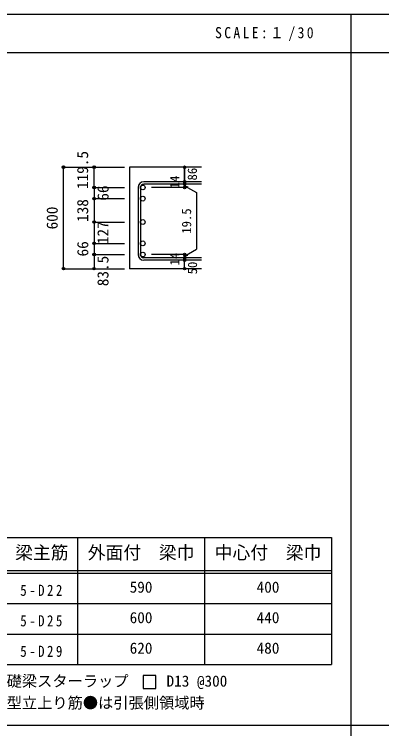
# Model space of a CAD drawing. Units: millimetres at full size, sheet at 1:30, with parts at other scales. Extents: x -5973 to 5954, y -4195 to 4201.
# Drawn here: x -3112 to -942, y -15 to 4201 of the extents above; entities that cross this region are included whole.
import ezdxf
from ezdxf.enums import TextEntityAlignment as Align

# ---------------------------------------------------------------- set-up
doc = ezdxf.new("R2010")
doc.units = ezdxf.units.MM
doc.header["$LTSCALE"] = 30
doc.header["$PDMODE"] = 32
doc.header["$PDSIZE"] = 15
for name, color, linetype in [('0-1_躯体線', 4, 'Continuous'), ('0-5_基礎梁筋', 7, 'Continuous'), ('0-6_スタラップ筋', 7, 'Continuous'), ('0-D_寸法', 4, 'Continuous'), ('6-7_文字', 7, 'Continuous'), ('6-E_枠', 7, 'Continuous'), ('F-0_枠', 6, 'Continuous')]:
    doc.layers.add(name, color=color, linetype=linetype)
doc.styles.add('ＭＳ ゴシック', font='')
doc.styles.get('ＭＳ ゴシック').set_extended_font_data('MS Gothic')

msp = doc.modelspace()

# ---------------------------------------------------------------- linework, layer by layer
at = {"layer": '0-1_躯体線', "color": 2}
for p, q in [((-2005.8, 3298.3), (-2430.8, 3298.3)), ((-2430.8, 3298.3), (-2430.8, 2699.8)), ((-2005.8, 2699.8), (-2430.8, 2699.8))]:
    msp.add_line(p, q, dxfattribs=at)
at = {"layer": '0-5_基礎梁筋', "color": 3}
for centre in [(-2352.8, 3179.1), (-2352.8, 3113.1), (-2352.8, 2975.1), (-2352.8, 2849.3), (-2352.8, 2783.3)]:
    msp.add_circle(centre, 14, dxfattribs=at)
at = {"layer": '0-5_基礎梁筋'}
for p in [(-2820.8, 3298.3), (-2820.8, 2699.8)]:
    msp.add_point(p, dxfattribs=at)
at = {"layer": '0-6_スタラップ筋'}
for p, q in [((-2005.8, 3212.6), (-2347.3, 3212.6)), ((-2380.8, 3179.1), (-2380.8, 2783.3)), ((-2366.8, 3179.1), (-2366.8, 2783.3)), ((-2005.8, 3198.6), (-2347.3, 3198.6)), ((-2005.8, 2763.8), (-2347.3, 2763.8)), ((-2005.8, 2749.8), (-2347.3, 2749.8))]:
    msp.add_line(p, q, dxfattribs=at)
for centre, radius, start, end in [((-2347.3, 3179.1), 33.5, 90, 180), ((-2347.3, 3179.1), 19.5, 90, 180), ((-2347.3, 2783.3), 33.5, 180, 270), ((-2347.3, 2783.3), 19.5, 180, 270)]:
    msp.add_arc(centre, radius, start, end, dxfattribs=at)
at = {"layer": '0-D_寸法'}
for p, q in [((-2820.8, 3298.3), (-2640.8, 3298.3)), ((-2820.8, 3298.3), (-2640.8, 3298.3)), ((-2820.8, 2699.8), (-2820.8, 3298.3)), ((-2640.8, 3179.1), (-2640.8, 3298.3)), ((-2640.8, 3298.3), (-2460.8, 3298.3)), ((-2640.8, 3298.3), (-2460.8, 3298.3)), ((-2105.8, 3198.6), (-2105.8, 3212.6)), ((-2640.8, 3179.1), (-2460.8, 3179.1)), ((-2640.8, 3179.1), (-2640.8, 3113.1)), ((-2105.8, 3179.1), (-2301.89, 3179.1)), ((-2105.8, 3198.6), (-2105.8, 3179.1)), ((-2105.8, 3188.85), (-2086.48, 3183.68)), ((-2105.8, 3188.85), (-2035.74, 3148.4)), ((-2035.74, 3148.4), (-2035.74, 2814)), ((-2640.8, 3113.1), (-2460.8, 3113.1)), ((-2640.8, 3113.1), (-2460.8, 3113.1)), ((-2640.8, 3113.1), (-2640.8, 2975.1)), ((-2640.8, 2975.1), (-2460.8, 2975.1)), ((-2640.8, 2975.1), (-2460.8, 2975.1)), ((-2640.8, 2975.1), (-2640.8, 2783.3)), ((-2640.8, 2849.3), (-2460.8, 2849.3)), ((-2640.8, 2783.3), (-2460.8, 2783.3)), ((-2640.8, 2783.3), (-2640.8, 2699.8)), ((-2105.8, 2783.3), (-2301.89, 2783.3)), ((-2105.8, 2773.55), (-2035.74, 2814)), ((-2105.8, 2763.8), (-2105.8, 2783.3)), ((-2105.8, 2773.55), (-2086.48, 2778.73)), ((-2105.8, 2749.8), (-2105.8, 2763.8)), ((-2105.8, 2699.8), (-2105.8, 2749.8)), ((-2820.8, 2699.8), (-2640.8, 2699.8)), ((-2640.8, 2699.8), (-2460.8, 2699.8))]:
    msp.add_line(p, q, dxfattribs=at)
msp.add_lwpolyline([(-2105.8, 3298.3), (-2105.8, 3212.6), (-2105.8, 3298.3)], dxfattribs=at)
for centre, radius in [((-2820.8, 3298.3), 8), ((-2820.8, 3298.3), 7.2), ((-2820.8, 3298.3), 6.4), ((-2820.8, 3298.3), 5.6), ((-2820.8, 3298.3), 4.8), ((-2820.8, 3298.3), 4), ((-2820.8, 3298.3), 3.2), ((-2820.8, 3298.3), 2.4), ((-2820.8, 3298.3), 1.6), ((-2820.8, 3298.3), 0.8), ((-2640.8, 3298.3), 8), ((-2640.8, 3298.3), 7.2), ((-2640.8, 3298.3), 6.4), ((-2640.8, 3298.3), 5.6), ((-2640.8, 3298.3), 4.8), ((-2640.8, 3298.3), 4), ((-2640.8, 3298.3), 3.2), ((-2640.8, 3298.3), 2.4), ((-2640.8, 3298.3), 1.6), ((-2640.8, 3298.3), 0.8), ((-2105.8, 3298.3), 4), ((-2105.8, 3298.3), 3.6), ((-2105.8, 3298.3), 3.2), ((-2105.8, 3298.3), 2.8), ((-2105.8, 3298.3), 2.4), ((-2105.8, 3298.3), 2), ((-2105.8, 3298.3), 1.6), ((-2105.8, 3298.3), 1.2), ((-2105.8, 3298.3), 0.8), ((-2105.8, 3298.3), 0.4), ((-2105.8, 3212.6), 4), ((-2105.8, 3212.6), 3.6), ((-2105.8, 3212.6), 3.2), ((-2105.8, 3212.6), 2.8), ((-2105.8, 3212.6), 2.4), ((-2105.8, 3212.6), 2), ((-2105.8, 3212.6), 1.6), ((-2105.8, 3212.6), 1.2), ((-2105.8, 3212.6), 0.8), ((-2105.8, 3212.6), 0.4), ((-2640.8, 3179.1), 8), ((-2640.8, 3179.1), 7.2), ((-2640.8, 3179.1), 6.4), ((-2640.8, 3179.1), 5.6), ((-2640.8, 3179.1), 4.8), ((-2640.8, 3179.1), 4), ((-2640.8, 3179.1), 3.2), ((-2640.8, 3179.1), 2.4), ((-2640.8, 3179.1), 1.6), ((-2640.8, 3179.1), 0.8), ((-2105.8, 3198.6), 4), ((-2105.8, 3179.1), 4), ((-2105.8, 3198.6), 3.6), ((-2105.8, 3179.1), 3.6), ((-2105.8, 3198.6), 3.2), ((-2105.8, 3179.1), 3.2), ((-2105.8, 3198.6), 2.8), ((-2105.8, 3179.1), 2.8), ((-2105.8, 3198.6), 2.4), ((-2105.8, 3179.1), 2.4), ((-2105.8, 3198.6), 2), ((-2105.8, 3179.1), 2), ((-2105.8, 3198.6), 1.6), ((-2105.8, 3179.1), 1.6), ((-2105.8, 3198.6), 1.2), ((-2105.8, 3179.1), 1.2), ((-2105.8, 3198.6), 0.8), ((-2105.8, 3179.1), 0.8), ((-2105.8, 3198.6), 0.4), ((-2105.8, 3179.1), 0.4), ((-2640.8, 3113.1), 8), ((-2640.8, 3113.1), 7.2), ((-2640.8, 3113.1), 6.4), ((-2640.8, 3113.1), 5.6), ((-2640.8, 3113.1), 4.8), ((-2640.8, 3113.1), 4), ((-2640.8, 3113.1), 3.2), ((-2640.8, 3113.1), 2.4), ((-2640.8, 3113.1), 1.6), ((-2640.8, 3113.1), 0.8), ((-2640.8, 2975.1), 8), ((-2640.8, 2975.1), 7.2), ((-2640.8, 2975.1), 6.4), ((-2640.8, 2975.1), 5.6), ((-2640.8, 2975.1), 4.8), ((-2640.8, 2975.1), 4), ((-2640.8, 2975.1), 3.2), ((-2640.8, 2975.1), 2.4), ((-2640.8, 2975.1), 1.6), ((-2640.8, 2975.1), 0.8), ((-2640.8, 2849.3), 8), ((-2640.8, 2849.3), 7.2), ((-2640.8, 2849.3), 6.4), ((-2640.8, 2849.3), 5.6), ((-2640.8, 2849.3), 4.8), ((-2640.8, 2849.3), 4), ((-2640.8, 2849.3), 3.2), ((-2640.8, 2849.3), 2.4), ((-2640.8, 2849.3), 1.6), ((-2640.8, 2849.3), 0.8), ((-2640.8, 2783.3), 8), ((-2640.8, 2783.3), 7.2), ((-2640.8, 2783.3), 6.4), ((-2640.8, 2783.3), 5.6), ((-2640.8, 2783.3), 4.8), ((-2640.8, 2783.3), 4), ((-2640.8, 2783.3), 3.2), ((-2640.8, 2783.3), 2.4), ((-2640.8, 2783.3), 1.6), ((-2640.8, 2783.3), 0.8), ((-2105.8, 2783.3), 4), ((-2105.8, 2783.3), 3.6), ((-2105.8, 2783.3), 3.2), ((-2105.8, 2783.3), 2.8), ((-2105.8, 2783.3), 2.4), ((-2105.8, 2783.3), 2), ((-2105.8, 2783.3), 1.6), ((-2105.8, 2783.3), 1.2), ((-2105.8, 2783.3), 0.8), ((-2105.8, 2783.3), 0.4), ((-2105.8, 2763.8), 4), ((-2105.8, 2749.8), 4), ((-2105.8, 2763.8), 3.6), ((-2105.8, 2749.8), 3.6), ((-2105.8, 2763.8), 3.2), ((-2105.8, 2749.8), 3.2), ((-2105.8, 2763.8), 2.8), ((-2105.8, 2749.8), 2.8), ((-2105.8, 2763.8), 2.4), ((-2105.8, 2749.8), 2.4), ((-2105.8, 2763.8), 2), ((-2105.8, 2749.8), 2), ((-2105.8, 2763.8), 1.6), ((-2105.8, 2749.8), 1.6), ((-2105.8, 2763.8), 1.2), ((-2105.8, 2749.8), 1.2), ((-2105.8, 2763.8), 0.8), ((-2105.8, 2749.8), 0.8), ((-2105.8, 2763.8), 0.4), ((-2105.8, 2749.8), 0.4), ((-2820.8, 2699.8), 7.2), ((-2820.8, 2699.8), 6.4), ((-2820.8, 2699.8), 5.6), ((-2820.8, 2699.8), 4.8), ((-2820.8, 2699.8), 4), ((-2820.8, 2699.8), 3.2), ((-2820.8, 2699.8), 2.4), ((-2820.8, 2699.8), 1.6), ((-2820.8, 2699.8), 0.8), ((-2640.8, 2699.8), 7.2), ((-2640.8, 2699.8), 6.4), ((-2640.8, 2699.8), 5.6), ((-2640.8, 2699.8), 4.8), ((-2640.8, 2699.8), 4), ((-2640.8, 2699.8), 3.2), ((-2640.8, 2699.8), 2.4), ((-2640.8, 2699.8), 1.6), ((-2640.8, 2699.8), 0.8), ((-2105.8, 2699.8), 4), ((-2105.8, 2699.8), 3.6), ((-2105.8, 2699.8), 3.2), ((-2105.8, 2699.8), 2.8), ((-2105.8, 2699.8), 2.4), ((-2105.8, 2699.8), 2), ((-2105.8, 2699.8), 1.6), ((-2105.8, 2699.8), 1.2), ((-2105.8, 2699.8), 0.8), ((-2105.8, 2699.8), 0.4)]:
    msp.add_circle(centre, radius, dxfattribs=at)
at = {"layer": '0-D_寸法', "color": 7}
for p in [(-2820.8, 3298.3), (-2640.8, 3298.3), (-2105.8, 3298.3), (-2105.8, 3212.6), (-2105.8, 3198.6), (-2640.8, 3179.1), (-2640.8, 3179.1), (-2105.8, 3179.1), (-2640.8, 3113.1), (-2640.8, 3113.1), (-2640.8, 2975.1), (-2640.8, 2975.1), (-2640.8, 2849.3), (-2640.8, 2849.3), (-2640.8, 2849.3), (-2640.8, 2783.3), (-2640.8, 2783.3), (-2640.8, 2783.3), (-2105.8, 2783.3), (-2105.8, 2783.3), (-2105.8, 2763.8), (-2105.8, 2749.8), (-2820.8, 2699.8), (-2640.8, 2699.8), (-2105.8, 2699.8)]:
    msp.add_point(p, dxfattribs=at)
at = {"layer": '6-7_文字'}
msp.add_lwpolyline([(-2350.31, 222.88), (-2275.31, 222.88), (-2275.31, 297.88), (-2350.31, 297.88)], close=True, dxfattribs=at)
at = {"layer": '6-E_枠', "color": 3}
for p, q in [((-3400.52, 1112.77), (-1238, 1112.77)), ((-1238, 1112.77), (-1238, 362.77)), ((-3400.52, 362.77), (-1238, 362.77))]:
    msp.add_line(p, q, dxfattribs=at)
at = {"layer": '6-E_枠'}
for p, q in [((-2738, 1112.77), (-2738, 362.77)), ((-1988, 1112.77), (-1988, 362.77)), ((-3400.52, 917.77), (-1238, 917.77)), ((-3400.52, 902.77), (-1238, 902.77)), ((-3400.52, 722.77), (-1238, 722.77)), ((-3400.52, 542.77), (-1238, 542.77))]:
    msp.add_line(p, q, dxfattribs=at)
at = {"layer": 'F-0_枠'}
msp.add_line((-5972.88, 4201.15), (5954.1, 4201.15), dxfattribs=at)
at = {"layer": 'F-0_枠', "color": 2}
for p, q in [((-1124.64, 4201.15), (-1124.64, -4195.24)), ((-5972.88, 3976.15), (3723.6, 3976.15)), ((3723.6, 2.95), (-5972.88, 2.95))]:
    msp.add_line(p, q, dxfattribs=at)

# ---------------------------------------------------------------- texts
at = {"layer": '0-D_寸法', "style": 'ＭＳ ゴシック'}
for s, height, p in [('119.5', 65.98, (-2655.8, 3169.95)), ('86', 54.99, (-2016.69, 3220.39)), ('14', 54.99, (-2121.03, 3173.94)), ('66', 65.98, (-2535.36, 3101.18)), ('138', 65.98, (-2655.63, 2975.86)), ('600', 65.98, (-2835.8, 2931.55)), ('19.5', 54.99, (-2050.74, 2906.2)), ('127', 65.98, (-2535.77, 2844.73)), ('66', 65.98, (-2655.08, 2771.92)), ('14', 54.99, (-2121.06, 2719.12)), ('83.5', 65.98, (-2535.8, 2596.3)), ('50', 54.99, (-2015.8, 2666.3))]:
    msp.add_text(s, height=height, rotation=90, dxfattribs=at).set_placement(p, align=Align.BOTTOM_LEFT)
at = {"layer": '6-7_文字', "color": 2, "style": 'ＭＳ ゴシック'}
for s, p in [('梁主筋', (-3106.76, 962.77)), ('外面付\u3000梁巾', (-2678, 962.77)), ('中心付\u3000梁巾', (-1928, 962.77))]:
    msp.add_text(s, height=76.98, dxfattribs=at).set_placement(p, align=Align.BOTTOM_LEFT)
at = {"layer": '6-7_文字', "style": 'ＭＳ ゴシック'}
for s, p in [('590', (-2430.5, 767.77)), ('400', (-1680.5, 767.77)), ('600', (-2430.5, 587.77)), ('440', (-1680.5, 587.77)), ('620', (-2430.5, 407.77)), ('480', (-1680.5, 407.77)), ('※ 基礎梁スターラップ     D13 @300', (-3381.96, 213.19)), ('※ 柱型立上り筋●は引張側領域時', (-3381.96, 84.68))]:
    msp.add_text(s, height=65.98, dxfattribs=at).set_placement(p, align=Align.BOTTOM_LEFT)
at = {"layer": '6-7_文字', "color": 2, "insert": (-1925.98, 4043.65), "char_height": 65.98, "attachment_point": 7, "style": 'ＭＳ ゴシック'}
msp.add_mtext('\\T1.34;\\W0.9;SCALE:１/30', dxfattribs=at)
at = {"layer": '6-7_文字', "char_height": 65.98, "attachment_point": 7, "style": 'ＭＳ ゴシック'}
for s, insert in [('\\T1.38;\\W0.85;5-D22', (-3076.76, 767.77)), ('\\T1.38;\\W0.85;5-D25', (-3076.76, 587.77)), ('\\T1.38;\\W0.85;5-D29', (-3076.76, 407.77))]:
    msp.add_mtext(s, dxfattribs=dict(at, insert=insert))

doc.saveas('drawing.dxf')
